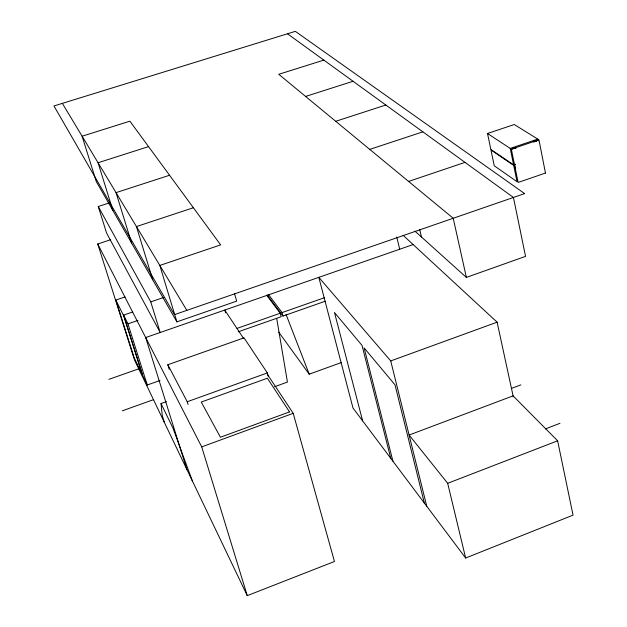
<?xml version="1.0" encoding="UTF-8"?>
<svg xmlns="http://www.w3.org/2000/svg" width="627" height="627" viewBox="0 0 627 627"><rect width="100%" height="100%" fill="white"/><g stroke="black" fill="none" stroke-linecap="round" stroke-linejoin="round"><path stroke-width="0.94" d="M465.649 558.022L573.039 515.143L557.63 440.805L513.082 395.864L409.102 435.044L447.678 483.307L465.649 558.022L352.993 408.052L318.822 277.353L390.731 360.933L426.752 506.24M110.665 239.71L97.741 243.997L134.609 360.227L247.257 595.65L334.45 561.494L293.217 413.318L267.345 374.288M447.678 483.307L557.63 440.805M545.372 428.923L559.958 423.319M511.695 388.332L520.833 384.892M97.741 243.997L201.714 446.886L293.217 413.318M390.731 360.933L497.101 322.176L513.294 396.828M274.595 386.71L287.44 382.062L276.734 318.555M278.756 332.153L309.205 374.186L341.112 362.641M267.337 372.94L244.028 337.851L167.817 364.742L187.222 401.735L267.337 372.94L268.395 376.686M122.351 410.795L153.482 399.673M164.407 422.504L162.291 415.764L161.021 403.537L166.429 401.601M414.949 231.159L466.378 277.408L525.551 256.365L513.442 197.458L287.487 33.772M132.767 311.956L123.605 315.099L142.729 375.557L147.259 385.017L160.018 380.495M238.182 331.832L281.147 316.721L280.191 313.241L266.788 295.333M267.188 294.972L283.004 316.071L325.17 301.242M108.894 379.343L138.732 368.841M237.124 328.36L280.191 313.241M268.591 294.706L282.048 312.591L324.222 297.786M413.146 244.561L145.683 337.545L186.862 469.427M176.892 321.87L159.822 265.433L220.641 244.891L129.891 121.176L82.113 136.216L96.292 181.603L176.892 321.87L236.669 301.132L234.537 293.632M123.605 315.099L127.947 323.869L137.979 320.413M109.427 202.882L98.259 206.518L150.77 301.885L163.741 297.449M115.854 300.051L123.88 316.259L142.47 375.024L134.092 357.562L115.854 300.051L124.992 296.939M538.162 140.918L537.801 139.1L514.281 124.53L487.508 133.48L490.839 149.43L513.576 164.838L515.41 164.211M513.693 165.403L517.016 181.681L494.256 165.794L490.957 149.978L513.693 165.403L515.519 164.783M408.577 181.43L465.015 162.377M487.508 133.48L510.229 148.411L537.801 139.1M193.39 207.741L136.451 226.574L152.714 279.783M369.765 149.398L422.864 131.842M169.564 175.254L116.042 192.638L131.552 242.962M335.719 121.293L385.84 105.022M148.552 146.616L98.063 162.746L112.884 210.476M305.6 96.44L353.064 81.275M323.845 60.106L278.772 74.299L453.227 218.274L466.378 277.408M515.755 148.176L515.269 147.901A2.437 2.14 -55.8 0 0 512.267 149.32M536.406 141.193L535.928 140.91A2.43 2.124 -56.7 0 0 533.271 141.788M403.13 235.305L497.101 322.176M243.629 338.509L224.764 310.051L225.571 312.865M62.355 103.369L186.846 310.373M161.021 403.537L172.934 428.022L192.332 480.87M286.006 314.284L309.205 374.186M127.947 323.869L147.259 385.017M98.259 206.518L106.582 233.04L160.198 332.498L150.77 301.885M167.817 364.742L169.243 369.381M201.714 446.886L247.257 595.65M187.222 401.735L188.069 404.509M282.048 312.591L283.004 316.071M362.633 420.889L334.489 312.52L362.03 345.422L390.778 458.353M392.925 461.206L364.13 347.93L394.986 384.806L424.354 503.05M396.781 236.975L399.697 249.232M419.722 229.482L421.469 237.022M510.229 148.411L513.576 164.838M533.922 142.196A2.43 2.132 -56.7 0 1 534.361 141.741M534.878 141.404A2.43 2.132 -56.7 0 1 536.579 141.318M513.662 148.732A2.437 2.147 -55.8 0 1 514.187 148.403M514.767 148.215A2.437 2.147 -55.8 0 1 515.903 148.309M515.598 168.075A2.422 2.124 -55 0 1 515.527 166.892M289.549 411.908L220.414 437.246L201.259 402.048L267.361 378.238L289.549 411.908M524.603 193.594L174.463 314.652L53.961 105.963L295.317 31.35L524.603 193.594M545.466 173.06L518.121 182.457L511.334 149.14L538.946 139.805L545.466 173.06"/></g></svg>
